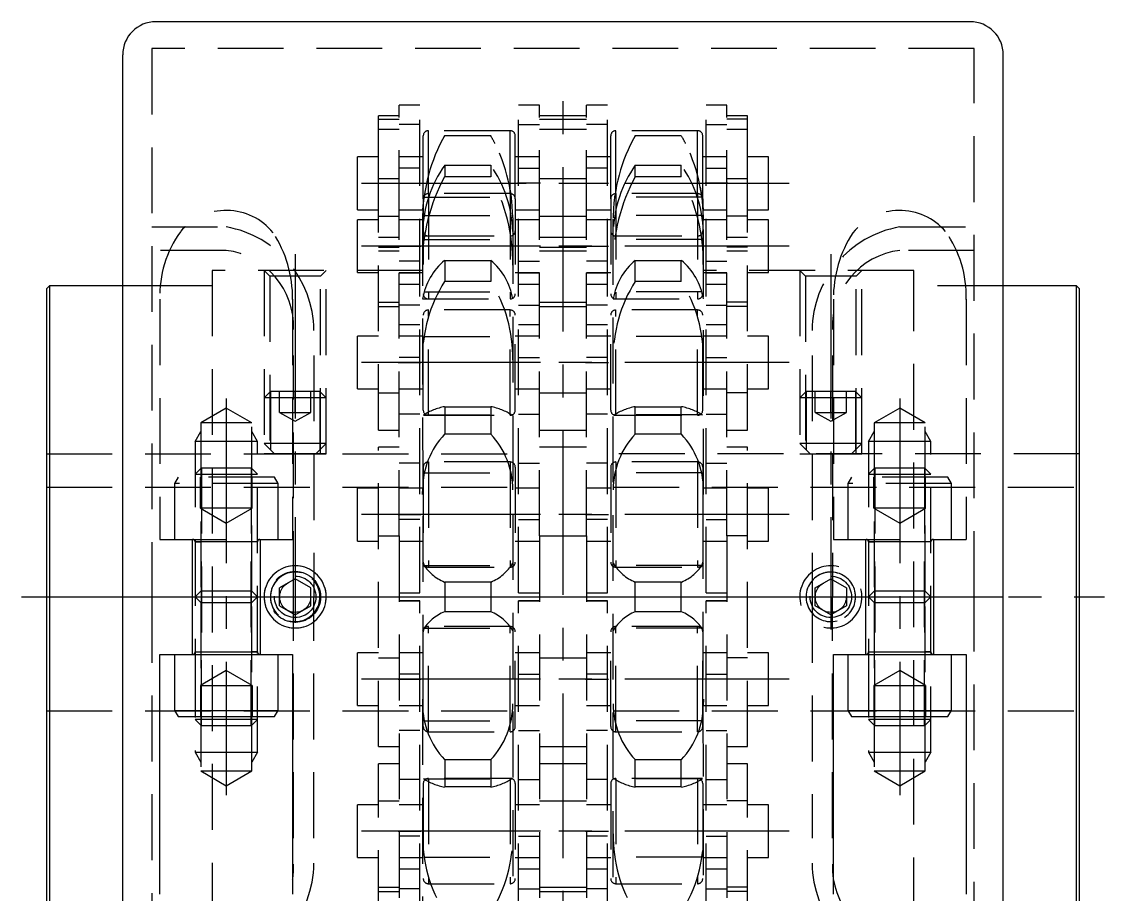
# Model space of a CAD drawing. Extents: x -2 to 243, y -8 to 259.
# Drawn here: x -2.4 to 102.1, y 36.8 to 121 of the extents above; entities that cross this region are included whole.
import ezdxf

# ---------------------------------------------------------------- set-up
doc = ezdxf.new("R2010")
doc.units = 0
doc.header["$LTSCALE"] = 0.5
doc.linetypes.add('CENTER', pattern=[50.8, 31.75, -6.35, 6.35, -6.35])
doc.linetypes.add('DASHED', pattern=[19.05, 12.7, -6.35])
for name, color, linetype in [('MSM_CENTER', 1, 'CENTER'), ('MSM_CONTINUOUS', 7, 'CONTINUOUS'), ('MSM_DASHED', 4, 'DASHED')]:
    doc.layers.add(name, color=color, linetype=linetype)

msp = doc.modelspace()

# ---------------------------------------------------------------- linework, layer by layer
at = {"layer": 'MSM_CENTER'}
for p, q in [((49.85, 14.89), (49.85, 116.09)), ((71.68, 105.39), (28.01, 105.39)), ((33.93, 105.4), (36.13, 105.4)), ((47.67, 105.4), (45.47, 105.4)), ((52.03, 105.4), (54.23, 105.4)), ((65.77, 105.4), (63.57, 105.4)), ((71.68, 99.32), (28.01, 99.32)), ((33.93, 99.32), (36.13, 99.32)), ((47.67, 99.32), (45.47, 99.32)), ((52.03, 99.32), (54.23, 99.32)), ((65.77, 99.32), (63.57, 99.32)), ((24, 98.57), (24, 62.99)), ((75.7, 98.57), (75.7, 62.34)), ((71.68, 88.09), (28.01, 88.09)), ((33.93, 88.1), (36.13, 88.1)), ((47.67, 88.1), (45.47, 88.1)), ((52.03, 88.1), (54.23, 88.1)), ((65.77, 88.1), (63.57, 88.1)), ((17.35, 84.62), (17.35, 46.36)), ((82.35, 84.62), (82.35, 46.36)), ((71.68, 73.43), (28.01, 73.43)), ((33.93, 73.43), (36.13, 73.43)), ((47.67, 73.43), (45.47, 73.43)), ((52.03, 73.43), (54.23, 73.43)), ((65.77, 73.43), (63.57, 73.43)), ((-2.4, 65.49), (102.1, 65.49)), ((71.68, 57.55), (28.01, 57.55)), ((33.93, 57.56), (36.13, 57.56)), ((47.67, 57.56), (45.47, 57.56)), ((52.03, 57.56), (54.23, 57.56)), ((65.77, 57.56), (63.57, 57.56)), ((71.68, 42.89), (28.01, 42.89)), ((33.93, 42.89), (36.13, 42.89)), ((47.67, 42.89), (45.47, 42.89)), ((52.03, 42.89), (54.23, 42.89)), ((65.77, 42.89), (63.57, 42.89))]:
    msp.add_line(p, q, dxfattribs=at)
at = {"layer": 'MSM_CONTINUOUS'}
for p, q in [((89.15, 120.99), (10.55, 120.99)), ((7.35, 65.49), (7.35, 117.79)), ((92.35, 65.49), (92.35, 117.79)), ((0.28, 95.49), (0, 95.21)), ((0, 95.21), (0, 35.77)), ((7.35, 95.49), (0.28, 95.49)), ((0.28, 95.49), (0.28, 35.49)), ((99.42, 95.49), (92.35, 95.49)), ((99.7, 95.21), (99.42, 95.49)), ((99.42, 35.49), (99.42, 95.49)), ((99.7, 35.77), (99.7, 95.21)), ((7.35, 65.49), (92.35, 65.49)), ((7.35, 13.19), (7.35, 65.49)), ((7.35, 65.49), (92.35, 65.49)), ((92.35, 13.19), (92.35, 65.49)), ((10.95, 36.79), (10.95, 59.94)), ((10.95, 59.94), (23.75, 59.94)), ((12.35, 59.94), (12.35, 54.54)), ((22.35, 54.54), (22.35, 59.94)), ((23.75, 59.94), (23.75, 36.79)), ((75.95, 36.79), (75.95, 59.94)), ((75.95, 59.94), (88.75, 59.94)), ((77.35, 59.94), (77.35, 54.54)), ((87.35, 54.54), (87.35, 59.94)), ((88.75, 59.94), (88.75, 36.79)), ((12.35, 54.54), (12.7, 53.94)), ((12.35, 54.54), (22.35, 54.54)), ((22, 53.94), (22.35, 54.54)), ((77.35, 54.54), (77.7, 53.94)), ((77.35, 54.54), (87.35, 54.54)), ((87, 53.94), (87.35, 54.54)), ((12.7, 53.94), (22, 53.94)), ((77.7, 53.94), (87, 53.94))]:
    msp.add_line(p, q, dxfattribs=at)
for centre, start, end in [((10.55, 117.79), 90, 180), ((89.15, 117.79), 0, 90)]:
    msp.add_arc(centre, 3.2, start, end, dxfattribs=at)
at = {"layer": 'MSM_DASHED'}
for p, q in [((10.15, 118.39), (10.15, 65.49)), ((89.55, 118.39), (10.15, 118.39)), ((89.55, 65.49), (89.55, 118.39)), ((36.03, 112.94), (34.03, 112.94)), ((36.03, 112.93), (34.03, 112.93)), ((34.03, 102.23), (34.03, 112.93)), ((36.03, 95.63), (36.03, 112.93)), ((47.57, 112.94), (45.57, 112.94)), ((47.57, 112.93), (45.57, 112.93)), ((45.57, 95.63), (45.57, 112.93)), ((47.57, 102.23), (47.57, 112.93)), ((54.13, 112.94), (52.13, 112.94)), ((54.13, 112.93), (52.13, 112.93)), ((52.13, 102.23), (52.13, 112.93)), ((54.13, 95.63), (54.13, 112.93)), ((65.67, 112.94), (63.67, 112.94)), ((65.67, 112.93), (63.67, 112.93)), ((63.67, 95.63), (63.67, 112.93)), ((65.67, 102.23), (65.67, 112.93)), ((34.03, 111.9), (32.03, 111.9)), ((32.03, 105.83), (32.03, 111.9)), ((52.13, 111.9), (47.57, 111.9)), ((67.67, 111.9), (65.67, 111.9)), ((67.67, 105.83), (67.67, 111.9)), ((32.03, 111.57), (34.03, 111.57)), ((36.03, 111.06), (34.03, 111.06)), ((36.03, 111.06), (34.03, 111.06)), ((45.57, 111.06), (47.57, 111.06)), ((45.57, 111.06), (47.57, 111.06)), ((47.57, 111.57), (52.13, 111.57)), ((54.13, 111.06), (52.13, 111.06)), ((54.13, 111.06), (52.13, 111.06)), ((63.67, 111.06), (65.67, 111.06)), ((63.67, 111.06), (65.67, 111.06)), ((67.67, 111.57), (65.67, 111.57)), ((32.03, 110.61), (34.03, 110.61)), ((36.36, 103.9), (36.36, 109.97)), ((36.86, 104.4), (36.86, 110.47)), ((44.74, 110.47), (36.86, 110.47)), ((42.87, 109.99), (38.43, 109.99)), ((38.43, 109.99), (38.43, 109.97)), ((42.87, 109.97), (38.43, 109.97)), ((42.87, 109.99), (42.87, 109.97)), ((44.74, 104.4), (44.74, 110.47)), ((45.24, 103.9), (45.24, 109.97)), ((47.57, 110.61), (52.13, 110.61)), ((54.46, 103.9), (54.46, 109.97)), ((54.96, 104.4), (54.96, 110.47)), ((62.84, 110.47), (54.96, 110.47)), ((61.27, 109.99), (56.83, 109.99)), ((56.83, 109.97), (56.83, 109.99)), ((61.27, 109.97), (56.83, 109.97)), ((61.27, 109.97), (61.27, 109.99)), ((62.84, 104.4), (62.84, 110.47)), ((63.34, 103.9), (63.34, 109.97)), ((65.67, 110.61), (67.67, 110.61)), ((30, 102.85), (30, 107.94)), ((32.03, 107.94), (30, 107.94)), ((36.36, 107.94), (34.03, 107.94)), ((36.03, 107.94), (34.03, 107.94)), ((47.57, 107.94), (45.24, 107.94)), ((47.57, 107.94), (45.57, 107.94)), ((54.46, 107.94), (52.13, 107.94)), ((54.13, 107.94), (52.13, 107.94)), ((65.67, 107.94), (63.34, 107.94)), ((65.67, 107.94), (63.67, 107.94)), ((69.7, 107.94), (67.67, 107.94)), ((69.7, 102.85), (69.7, 107.94)), ((36.03, 106.84), (34.03, 106.84)), ((36.03, 106.84), (34.03, 106.84)), ((38.43, 107.13), (42.87, 107.13)), ((38.43, 107.13), (38.43, 106.03)), ((42.87, 107.13), (42.87, 106.03)), ((45.57, 106.84), (47.57, 106.84)), ((45.57, 106.84), (47.57, 106.84)), ((54.13, 106.84), (52.13, 106.84)), ((54.13, 106.84), (52.13, 106.84)), ((56.83, 107.13), (61.27, 107.13)), ((56.83, 106.03), (56.83, 107.13)), ((61.27, 106.03), (61.27, 107.13)), ((63.67, 106.84), (65.67, 106.84)), ((63.67, 106.84), (65.67, 106.84)), ((34.03, 105.83), (32.03, 105.83)), ((32.03, 81.59), (32.03, 105.83)), ((42.87, 106.03), (38.43, 106.03)), ((52.13, 105.83), (47.57, 105.83)), ((61.27, 106.03), (56.83, 106.03)), ((67.67, 105.83), (65.67, 105.83)), ((67.67, 81.59), (67.67, 105.83)), ((44.81, 104.39), (44.76, 104.72)), ((54.94, 104.71), (54.89, 104.39)), ((36.35, 103.22), (36.44, 104.07)), ((36.36, 103.9), (36.36, 94.74)), ((36.46, 104.2), (36.44, 104.07)), ((36.44, 104.07), (44.86, 104.07)), ((44.74, 104.4), (36.86, 104.4)), ((36.86, 104.4), (36.86, 94.24)), ((44.74, 104.4), (44.74, 94.24)), ((44.86, 104.07), (44.81, 104.39)), ((45.24, 103.9), (45.24, 94.74)), ((54.46, 103.9), (54.46, 94.74)), ((54.89, 104.39), (54.84, 104.07)), ((63.26, 104.07), (54.84, 104.07)), ((62.84, 104.4), (54.96, 104.4)), ((54.96, 104.4), (54.96, 94.24)), ((62.84, 104.4), (62.84, 94.24)), ((63.26, 104.07), (63.24, 104.19)), ((63.34, 103.9), (63.34, 94.74)), ((30, 102.85), (32.03, 102.85)), ((34.03, 102.85), (36.36, 102.85)), ((34.03, 102.85), (36.03, 102.85)), ((36.33, 102.84), (36.35, 103.22)), ((45.24, 102.85), (47.57, 102.85)), ((45.57, 102.85), (47.57, 102.85)), ((52.13, 102.85), (54.46, 102.85)), ((52.13, 102.85), (54.13, 102.85)), ((63.34, 103.29), (63.37, 102.84)), ((63.34, 102.85), (65.67, 102.85)), ((63.67, 102.85), (65.67, 102.85)), ((67.67, 102.85), (69.7, 102.85)), ((30, 96.78), (30, 101.87)), ((32.03, 101.87), (30, 101.87)), ((32.03, 102.23), (34.03, 102.23)), ((34.03, 71.37), (34.03, 102.23)), ((36.36, 101.87), (34.03, 101.87)), ((36.03, 101.86), (34.03, 101.86)), ((36.3, 102.05), (36.3, 101.79)), ((36.3, 101.86), (36.31, 55)), ((36.38, 101.82), (36.36, 101.68)), ((36.44, 102.29), (36.38, 101.82)), ((36.44, 102.29), (44.86, 102.29)), ((45, 102.05), (45, 28.93)), ((47.57, 101.87), (45.24, 101.87)), ((47.57, 101.86), (45.57, 101.86)), ((47.57, 102.23), (52.13, 102.23)), ((47.57, 71.37), (47.57, 102.23)), ((52.13, 71.37), (52.13, 102.23)), ((54.46, 101.87), (52.13, 101.87)), ((54.13, 101.86), (52.13, 101.86)), ((54.7, 28.93), (54.7, 102.05)), ((63.26, 102.29), (54.84, 102.29)), ((63.32, 101.81), (63.26, 102.29)), ((63.35, 101.63), (63.32, 101.81)), ((65.67, 101.87), (63.34, 101.87)), ((63.4, 101.79), (63.4, 102.05)), ((63.4, 75.36), (63.4, 101.86)), ((65.67, 101.86), (63.67, 101.86)), ((67.67, 102.23), (65.67, 102.23)), ((65.67, 71.37), (65.67, 102.23)), ((69.7, 101.87), (67.67, 101.87)), ((69.7, 96.78), (69.7, 101.87)), ((10.15, 101.18), (17.35, 101.18)), ((44.86, 99.97), (44.76, 100.64)), ((54.94, 100.63), (54.84, 99.97)), ((82.35, 101.18), (89.55, 101.18)), ((34.03, 100.18), (32.03, 100.18)), ((36.3, 100.31), (45, 100.31)), ((36.35, 99.07), (36.44, 99.97)), ((36.44, 99.97), (44.86, 99.97)), ((36.86, 100.31), (44.74, 100.31)), ((52.13, 100.18), (47.57, 100.18)), ((54.7, 100.31), (63.4, 100.31)), ((63.26, 99.97), (54.84, 99.97)), ((54.96, 100.31), (62.84, 100.31)), ((67.67, 100.18), (65.67, 100.18)), ((17.35, 98.92), (10.15, 98.92)), ((32.03, 99.22), (34.03, 99.22)), ((32.03, 98.89), (34.03, 98.89)), ((47.57, 99.22), (52.13, 99.22)), ((47.57, 98.89), (52.13, 98.89)), ((67.67, 99.22), (65.67, 99.22)), ((65.67, 98.89), (67.67, 98.89)), ((89.55, 98.92), (82.35, 98.92)), ((36.03, 97.87), (34.03, 97.87)), ((36.03, 97.87), (34.03, 97.87)), ((38.43, 97.96), (42.87, 97.96)), ((38.43, 97.96), (38.43, 95.93)), ((42.87, 97.96), (42.87, 95.93)), ((45.57, 97.87), (47.57, 97.87)), ((45.57, 97.87), (47.57, 97.87)), ((54.13, 97.87), (52.13, 97.87)), ((54.13, 97.87), (52.13, 97.87)), ((56.83, 97.96), (61.27, 97.96)), ((56.83, 95.93), (56.83, 97.96)), ((61.27, 95.93), (61.27, 97.96)), ((63.67, 97.87), (65.67, 97.87)), ((63.67, 97.87), (65.67, 97.87)), ((36.3, 96.99), (16, 96.99)), ((16, 96.99), (16, 33.99)), ((21, 96.99), (21, 79.29)), ((21, 96.99), (21.54, 96.45)), ((21.54, 96.45), (21.54, 79.29)), ((26.46, 96.45), (21.54, 96.45)), ((26.46, 96.45), (27, 96.99)), ((26.46, 79.29), (26.46, 96.45)), ((27, 79.29), (27, 96.99)), ((30, 96.78), (32.03, 96.78)), ((34.03, 96.78), (36.36, 96.78)), ((34.03, 96.77), (36.03, 96.77)), ((45.24, 96.78), (47.57, 96.78)), ((45.57, 96.77), (47.57, 96.77)), ((52.13, 96.78), (54.46, 96.78)), ((52.13, 96.77), (54.13, 96.77)), ((63.34, 96.78), (65.67, 96.78)), ((83.7, 96.99), (63.4, 96.99)), ((63.67, 96.77), (65.67, 96.77)), ((67.67, 96.78), (69.7, 96.78)), ((72.7, 96.99), (72.7, 79.29)), ((72.7, 96.99), (73.24, 96.45)), ((73.24, 96.45), (73.24, 79.29)), ((78.16, 96.45), (73.24, 96.45)), ((78.16, 96.45), (78.7, 96.99)), ((78.16, 79.29), (78.16, 96.45)), ((78.7, 79.29), (78.7, 96.99)), ((83.7, 33.99), (83.7, 96.99)), ((10.15, 95.49), (7.35, 95.49)), ((16, 95.49), (7.35, 95.49)), ((36.03, 95.64), (34.03, 95.64)), ((36.03, 95.63), (34.03, 95.63)), ((36.03, 65.89), (36.03, 95.63)), ((42.87, 95.93), (38.43, 95.93)), ((47.57, 95.64), (45.57, 95.64)), ((47.57, 95.63), (45.57, 95.63)), ((45.57, 65.89), (45.57, 95.63)), ((54.13, 95.64), (52.13, 95.64)), ((54.13, 95.63), (52.13, 95.63)), ((54.13, 65.89), (54.13, 95.63)), ((61.27, 95.93), (56.83, 95.93)), ((65.67, 95.64), (63.67, 95.64)), ((65.67, 95.63), (63.67, 95.63)), ((63.67, 65.89), (63.67, 95.63)), ((92.35, 95.49), (83.7, 95.49)), ((92.35, 95.49), (89.55, 95.49)), ((10.95, 94.2), (10.95, 71.04)), ((23.75, 94.2), (23.75, 71.04)), ((36.3, 94.24), (45, 94.24)), ((36.44, 94.91), (44.86, 94.91)), ((45, 94.24), (44.99, 94.31)), ((54.7, 94.24), (63.4, 94.24)), ((63.26, 94.91), (54.84, 94.91)), ((75.95, 94.2), (75.95, 71.04)), ((88.75, 94.2), (88.75, 71.04)), ((32.03, 93.91), (34.03, 93.91)), ((32.03, 93.5), (34.03, 93.5)), ((36.03, 93.65), (34.03, 93.65)), ((36.03, 93.65), (34.03, 93.65)), ((44.74, 93.17), (36.86, 93.17)), ((36.86, 83.01), (36.86, 93.17)), ((44.74, 83.01), (44.74, 93.17)), ((45.57, 93.65), (47.57, 93.65)), ((45.57, 93.65), (47.57, 93.65)), ((47.57, 93.91), (52.13, 93.91)), ((47.57, 93.5), (52.13, 93.5)), ((54.13, 93.65), (52.13, 93.65)), ((54.13, 93.65), (52.13, 93.65)), ((62.84, 93.17), (54.96, 93.17)), ((54.96, 83.01), (54.96, 93.17)), ((62.84, 83.01), (62.84, 93.17)), ((63.67, 93.65), (65.67, 93.65)), ((63.67, 93.65), (65.67, 93.65)), ((67.67, 93.91), (65.67, 93.91)), ((67.67, 93.5), (65.67, 93.5)), ((36.36, 83.51), (36.36, 92.67)), ((45.24, 83.51), (45.24, 92.67)), ((54.46, 83.51), (54.46, 92.67)), ((63.34, 83.51), (63.34, 92.67)), ((34.03, 91.78), (36.03, 91.78)), ((34.03, 91.78), (36.03, 91.78)), ((44.86, 90.62), (44.76, 91.21)), ((45.57, 91.78), (47.57, 91.78)), ((45.57, 91.78), (47.57, 91.78)), ((52.13, 91.78), (54.13, 91.78)), ((52.13, 91.78), (54.13, 91.78)), ((54.94, 91.2), (54.84, 90.62)), ((63.67, 91.78), (65.67, 91.78)), ((63.67, 91.78), (65.67, 91.78)), ((30, 85.55), (30, 90.64)), ((32.03, 90.64), (30, 90.64)), ((36.03, 90.64), (34.03, 90.64)), ((36.03, 90.64), (34.03, 90.64)), ((36.36, 90.64), (36.03, 90.64)), ((36.35, 89.8), (36.44, 90.62)), ((36.44, 90.62), (44.86, 90.62)), ((45.57, 90.64), (45.24, 90.64)), ((47.57, 90.64), (45.57, 90.64)), ((47.57, 90.64), (45.57, 90.64)), ((54.13, 90.64), (52.13, 90.64)), ((54.13, 90.64), (52.13, 90.64)), ((54.46, 90.64), (54.13, 90.64)), ((63.26, 90.62), (54.84, 90.62)), ((63.67, 90.64), (63.34, 90.64)), ((65.67, 90.64), (63.67, 90.64)), ((65.67, 90.64), (63.67, 90.64)), ((69.7, 90.64), (67.67, 90.64)), ((69.7, 85.55), (69.7, 90.64)), ((23.85, 65.49), (23.85, 88.78)), ((25.8, 88.78), (25.8, 65.49)), ((36.03, 88.58), (34.03, 88.58)), ((36.03, 88.58), (34.03, 88.58)), ((45.57, 88.58), (47.57, 88.58)), ((45.57, 88.58), (47.57, 88.58)), ((54.13, 88.58), (52.13, 88.58)), ((54.13, 88.58), (52.13, 88.58)), ((63.67, 88.58), (65.67, 88.58)), ((63.67, 88.58), (65.67, 88.58)), ((73.9, 88.78), (73.9, 65.49)), ((75.85, 88.78), (75.85, 65.49)), ((21.61, 85.29), (21, 84.68)), ((27, 84.68), (21, 84.68)), ((26.39, 85.29), (21.61, 85.29)), ((21.61, 85.29), (21.61, 79.68)), ((22.5, 83.29), (22.5, 85.29)), ((24, 83.29), (24, 85.29)), ((25.5, 83.29), (25.5, 85.29)), ((27, 84.68), (26.39, 85.29)), ((26.39, 85.29), (26.39, 79.68)), ((30, 85.55), (32.03, 85.55)), ((32.03, 85.19), (34.03, 85.19)), ((34.03, 85.55), (36.03, 85.55)), ((34.03, 85.55), (36.03, 85.55)), ((36.03, 85.55), (36.36, 85.55)), ((45.24, 85.55), (45.57, 85.55)), ((45.57, 85.55), (47.57, 85.55)), ((45.57, 85.55), (47.57, 85.55)), ((47.57, 85.19), (52.13, 85.19)), ((52.13, 85.55), (54.13, 85.55)), ((52.13, 85.55), (54.13, 85.55)), ((54.13, 85.55), (54.46, 85.55)), ((63.34, 85.55), (63.67, 85.55)), ((63.67, 85.55), (65.67, 85.55)), ((63.67, 85.55), (65.67, 85.55)), ((67.67, 85.19), (65.67, 85.19)), ((67.67, 85.55), (69.7, 85.55)), ((73.31, 85.29), (72.7, 84.68)), ((78.7, 84.68), (72.7, 84.68)), ((78.09, 85.29), (73.31, 85.29)), ((73.31, 85.29), (73.31, 79.68)), ((74.2, 83.29), (74.2, 85.29)), ((75.7, 83.29), (75.7, 85.29)), ((77.2, 83.29), (77.2, 85.29)), ((78.7, 84.68), (78.09, 85.29)), ((78.09, 85.29), (78.09, 79.68)), ((17.35, 83.71), (14.89, 82.29)), ((19.81, 82.29), (17.35, 83.71)), ((38.43, 83.84), (42.87, 83.84)), ((38.43, 83.84), (38.43, 81.19)), ((42.87, 83.84), (42.87, 81.19)), ((56.83, 83.84), (61.27, 83.84)), ((56.83, 81.19), (56.83, 83.84)), ((61.27, 81.19), (61.27, 83.84)), ((82.35, 83.71), (79.89, 82.29)), ((84.81, 82.29), (82.35, 83.71)), ((22.5, 83.29), (25.5, 83.29)), ((22.5, 83.29), (24, 82.43)), ((24, 82.43), (25.5, 83.29)), ((36.03, 83.12), (34.03, 83.12)), ((36.03, 83.12), (34.03, 83.12)), ((36.44, 83.06), (36.37, 83.02)), ((36.38, 83.02), (44.92, 83.02)), ((36.44, 83.06), (44.86, 83.06)), ((36.86, 83.01), (44.74, 83.01)), ((44.91, 83.02), (44.86, 83.06)), ((44.93, 83.02), (44.91, 83.02)), ((44.97, 83.06), (44.96, 83.04)), ((45.57, 83.12), (47.57, 83.12)), ((45.57, 83.12), (47.57, 83.12)), ((54.13, 83.12), (52.13, 83.12)), ((54.13, 83.12), (52.13, 83.12)), ((54.76, 83.02), (54.73, 83.06)), ((54.81, 83.03), (54.77, 83.02)), ((54.78, 83.02), (63.32, 83.02)), ((54.84, 83.06), (54.81, 83.03)), ((63.26, 83.06), (54.84, 83.06)), ((54.96, 83.01), (62.84, 83.01)), ((63.33, 83.02), (63.26, 83.06)), ((63.67, 83.12), (65.67, 83.12)), ((63.67, 83.12), (65.67, 83.12)), ((74.2, 83.29), (77.2, 83.29)), ((74.2, 83.29), (75.7, 82.43)), ((75.7, 82.43), (77.2, 83.29)), ((14.89, 82.29), (14.89, 66.03)), ((19.81, 82.29), (14.89, 82.29)), ((19.81, 66.03), (19.81, 82.29)), ((32.03, 81.59), (34.03, 81.59)), ((47.57, 81.59), (52.13, 81.59)), ((65.67, 81.59), (67.67, 81.59)), ((79.89, 82.29), (79.89, 66.03)), ((84.81, 82.29), (79.89, 82.29)), ((84.81, 66.03), (84.81, 82.29)), ((14.35, 80.49), (14.89, 81.43)), ((14.35, 80.49), (14.35, 60.19)), ((20.35, 80.49), (14.35, 80.49)), ((20.35, 80.49), (19.81, 81.43)), ((20.35, 60.19), (20.35, 80.49)), ((42.87, 81.19), (38.43, 81.19)), ((61.27, 81.19), (56.83, 81.19)), ((79.35, 80.49), (79.89, 81.43)), ((79.35, 80.49), (79.35, 60.19)), ((85.35, 80.49), (79.35, 80.49)), ((85.35, 80.49), (84.81, 81.43)), ((85.35, 60.19), (85.35, 80.49)), ((21, 80.29), (22, 79.29)), ((27, 80.29), (21, 80.29)), ((26, 79.29), (27, 80.29)), ((32.03, 51.05), (32.03, 79.93)), ((34.03, 79.93), (32.03, 79.93)), ((52.13, 79.93), (47.57, 79.93)), ((67.67, 79.93), (65.67, 79.93)), ((67.67, 51.05), (67.67, 79.93)), ((72.7, 80.29), (73.7, 79.29)), ((78.7, 80.29), (72.7, 80.29)), ((77.7, 79.29), (78.7, 80.29)), ((0, 79.29), (45, 79.29)), ((27, 79.29), (21, 79.29)), ((21, 79.29), (27, 79.29)), ((36.03, 78.4), (34.03, 78.4)), ((36.03, 78.4), (34.03, 78.4)), ((36.86, 78.51), (36.86, 68.35)), ((44.74, 78.51), (36.86, 78.51)), ((44.74, 78.51), (44.74, 68.35)), ((45.57, 78.4), (47.57, 78.4)), ((45.57, 78.4), (47.57, 78.4)), ((54.13, 78.4), (52.13, 78.4)), ((54.13, 78.4), (52.13, 78.4)), ((99.7, 79.29), (54.7, 79.29)), ((54.96, 78.51), (54.96, 68.35)), ((62.84, 78.51), (54.96, 78.51)), ((62.84, 78.51), (62.84, 68.35)), ((63.67, 78.4), (65.67, 78.4)), ((63.67, 78.4), (65.67, 78.4)), ((72.7, 79.29), (78.7, 79.29)), ((72.7, 79.29), (78.7, 79.29)), ((14.96, 77.94), (14.35, 77.33)), ((14.96, 77.94), (19.74, 77.94)), ((14.96, 77.94), (14.96, 60.19)), ((20.35, 77.33), (19.74, 77.94)), ((19.74, 77.94), (19.74, 60.19)), ((36.35, 76.84), (36.44, 77.45)), ((36.36, 78.01), (36.36, 68.85)), ((36.44, 77.45), (44.86, 77.45)), ((45.24, 78.01), (45.24, 68.85)), ((54.46, 78.01), (54.46, 68.85)), ((63.26, 77.45), (54.84, 77.45)), ((63.34, 78.01), (63.34, 68.85)), ((79.96, 77.94), (79.35, 77.33)), ((79.96, 77.94), (84.74, 77.94)), ((79.96, 77.94), (79.96, 60.19)), ((85.35, 77.33), (84.74, 77.94)), ((84.74, 77.94), (84.74, 60.19)), ((12.7, 77.04), (12.35, 76.44)), ((22.35, 76.44), (12.35, 76.44)), ((12.35, 76.44), (12.35, 71.04)), ((22, 77.04), (12.7, 77.04)), ((14.35, 77.33), (20.35, 77.33)), ((14.85, 74.04), (14.85, 77.04)), ((19.85, 74.04), (19.85, 77.04)), ((22.35, 76.44), (22, 77.04)), ((22.35, 71.04), (22.35, 76.44)), ((77.7, 77.04), (77.35, 76.44)), ((77.35, 76.44), (77.35, 71.04)), ((87.35, 76.44), (77.35, 76.44)), ((87, 77.04), (77.7, 77.04)), ((79.35, 77.33), (85.35, 77.33)), ((79.85, 74.04), (79.85, 77.04)), ((84.85, 74.04), (84.85, 77.04)), ((87.35, 76.44), (87, 77.04)), ((87.35, 71.04), (87.35, 76.44)), ((0, 76.07), (45, 76.07)), ((30, 70.88), (30, 75.97)), ((32.03, 75.97), (30, 75.97)), ((36.36, 75.97), (34.03, 75.97)), ((36.03, 75.97), (34.03, 75.97)), ((36.3, 75.36), (36.31, 75.98)), ((47.57, 75.97), (45.24, 75.97)), ((47.57, 75.97), (45.57, 75.97)), ((54.46, 75.97), (52.13, 75.97)), ((54.13, 75.97), (52.13, 75.97)), ((54.7, 76.07), (99.7, 76.07)), ((65.67, 75.97), (63.34, 75.97)), ((63.4, 29.12), (63.39, 75.98)), ((65.67, 75.97), (63.67, 75.97)), ((69.7, 75.97), (67.67, 75.97)), ((69.7, 70.88), (69.7, 75.97)), ((14.85, 74.04), (17.35, 72.6)), ((19.85, 74.04), (14.85, 74.04)), ((17.35, 72.6), (19.85, 74.04)), ((79.85, 74.04), (82.35, 72.6)), ((84.85, 74.04), (79.85, 74.04)), ((82.35, 72.6), (84.85, 74.04)), ((36.03, 72.94), (34.03, 72.94)), ((36.03, 72.94), (34.03, 72.94)), ((45.57, 72.94), (47.57, 72.94)), ((45.57, 72.94), (47.57, 72.94)), ((54.13, 72.94), (52.13, 72.94)), ((54.13, 72.94), (52.13, 72.94)), ((63.67, 72.94), (65.67, 72.94)), ((63.67, 72.94), (65.67, 72.94)), ((32.03, 71.37), (34.03, 71.37)), ((34.03, 71.37), (34.03, 35.35)), ((47.57, 71.37), (47.57, 35.35)), ((47.57, 71.37), (52.13, 71.37)), ((52.13, 71.37), (52.13, 35.35)), ((65.67, 71.37), (65.67, 35.35)), ((67.67, 71.37), (65.67, 71.37)), ((10.95, 71.04), (23.75, 71.04)), ((14.05, 71.04), (14.05, 65.49)), ((20.35, 70.79), (14.35, 70.79)), ((14.35, 70.79), (14.96, 70.79)), ((14.96, 53.04), (14.96, 70.79)), ((19.74, 53.04), (19.74, 70.79)), ((20.35, 70.79), (19.74, 70.79)), ((20.65, 65.49), (20.65, 71.04)), ((30, 70.88), (32.03, 70.88)), ((34.03, 70.88), (36.36, 70.88)), ((34.03, 70.88), (36.03, 70.88)), ((45.24, 70.88), (47.57, 70.88)), ((45.57, 70.88), (47.57, 70.88)), ((52.13, 70.88), (54.46, 70.88)), ((52.13, 70.88), (54.13, 70.88)), ((63.34, 70.88), (65.67, 70.88)), ((63.67, 70.88), (65.67, 70.88)), ((67.67, 70.88), (69.7, 70.88)), ((75.95, 71.04), (88.75, 71.04)), ((79.05, 71.04), (79.05, 65.49)), ((85.35, 70.79), (79.35, 70.79)), ((79.35, 70.79), (79.96, 70.79)), ((79.96, 53.04), (79.96, 70.79)), ((84.74, 53.04), (84.74, 70.79)), ((85.35, 70.79), (84.74, 70.79)), ((85.65, 65.49), (85.65, 71.04)), ((36.44, 68.53), (36.4, 68.62)), ((36.44, 68.53), (44.86, 68.53)), ((36.86, 68.35), (44.74, 68.35)), ((44.76, 68.36), (44.86, 68.53)), ((63.26, 68.53), (54.84, 68.53)), ((54.84, 68.53), (54.94, 68.35)), ((54.96, 68.35), (62.84, 68.35)), ((63.29, 68.62), (63.26, 68.53)), ((24, 67.22), (22.5, 66.36)), ((25.5, 66.36), (24, 67.22)), ((38.43, 66.93), (42.87, 66.93)), ((38.43, 66.93), (38.43, 64.06)), ((42.87, 66.93), (42.87, 64.06)), ((56.83, 66.93), (61.27, 66.93)), ((56.83, 64.06), (56.83, 66.93)), ((61.27, 64.06), (61.27, 66.93)), ((74.2, 66.36), (75.7, 67.22)), ((75.7, 67.22), (77.2, 66.36)), ((14.89, 66.03), (14.35, 65.49)), ((19.81, 66.03), (14.89, 66.03)), ((20.35, 65.49), (19.81, 66.03)), ((22.5, 64.63), (22.5, 66.36)), ((25.5, 64.63), (25.5, 66.36)), ((34.03, 65.89), (36.03, 65.89)), ((34.03, 65.89), (36.03, 65.89)), ((45.57, 65.89), (47.57, 65.89)), ((45.57, 65.89), (47.57, 65.89)), ((52.13, 65.89), (54.13, 65.89)), ((52.13, 65.89), (54.13, 65.89)), ((63.67, 65.89), (65.67, 65.89)), ((63.67, 65.89), (65.67, 65.89)), ((74.2, 64.63), (74.2, 66.36)), ((77.2, 66.36), (77.2, 64.63)), ((79.89, 66.03), (79.35, 65.49)), ((84.81, 66.03), (79.89, 66.03)), ((85.35, 65.49), (84.81, 66.03)), ((10.15, 65.49), (10.15, 12.59)), ((14.05, 65.49), (14.05, 59.94)), ((14.35, 65.49), (14.89, 64.95)), ((14.89, 64.95), (14.89, 48.69)), ((14.89, 64.95), (19.81, 64.95)), ((19.81, 64.95), (20.35, 65.49)), ((19.81, 48.69), (19.81, 64.95)), ((20.65, 59.94), (20.65, 65.49)), ((23.85, 42.21), (23.85, 65.49)), ((25.8, 42.21), (25.8, 65.49)), ((36.03, 65.1), (34.03, 65.1)), ((36.03, 65.09), (34.03, 65.09)), ((36.03, 65.09), (36.03, 65.1)), ((36.03, 35.35), (36.03, 65.09)), ((45.57, 65.09), (45.57, 65.1)), ((47.57, 65.1), (45.57, 65.1)), ((45.57, 35.35), (45.57, 65.09)), ((47.57, 65.09), (45.57, 65.09)), ((54.13, 65.1), (52.13, 65.1)), ((54.13, 65.09), (52.13, 65.09)), ((54.13, 65.09), (54.13, 65.1)), ((54.13, 35.35), (54.13, 65.09)), ((63.67, 65.09), (63.67, 65.1)), ((65.67, 65.1), (63.67, 65.1)), ((63.67, 35.35), (63.67, 65.09)), ((65.67, 65.09), (63.67, 65.09)), ((73.9, 65.49), (73.9, 42.21)), ((75.85, 42.21), (75.85, 65.49)), ((79.05, 65.49), (79.05, 59.94)), ((79.35, 65.49), (79.89, 64.95)), ((79.89, 64.95), (79.89, 48.69)), ((79.89, 64.95), (84.81, 64.95)), ((84.81, 64.95), (85.35, 65.49)), ((84.81, 48.69), (84.81, 64.95)), ((85.65, 59.94), (85.65, 65.49)), ((89.55, 12.59), (89.55, 65.49)), ((22.5, 64.63), (24, 63.76)), ((24, 63.76), (25.5, 64.63)), ((42.87, 64.06), (38.43, 64.06)), ((61.27, 64.06), (56.83, 64.06)), ((75.7, 63.76), (74.2, 64.63)), ((77.2, 64.63), (75.7, 63.76)), ((36.36, 52.97), (36.36, 62.13)), ((36.41, 62.37), (36.44, 62.46)), ((36.44, 62.46), (44.86, 62.46)), ((36.86, 52.47), (36.86, 62.63)), ((44.74, 62.63), (36.86, 62.63)), ((44.74, 52.47), (44.74, 62.63)), ((44.86, 62.46), (44.76, 62.63)), ((45.24, 52.97), (45.24, 62.13)), ((54.46, 52.97), (54.46, 62.13)), ((54.94, 62.64), (54.84, 62.46)), ((63.26, 62.46), (54.84, 62.46)), ((62.84, 62.63), (54.96, 62.63)), ((54.96, 52.47), (54.96, 62.63)), ((62.84, 52.47), (62.84, 62.63)), ((63.26, 62.46), (63.3, 62.36)), ((63.34, 52.97), (63.34, 62.13)), ((14.35, 60.19), (14.35, 50.49)), ((14.35, 60.19), (20.35, 60.19)), ((14.35, 60.19), (14.96, 60.19)), ((20.35, 60.19), (19.74, 60.19)), ((20.35, 50.49), (20.35, 60.19)), ((30, 55.01), (30, 60.1)), ((32.03, 60.1), (30, 60.1)), ((32.03, 59.61), (34.03, 59.61)), ((36.03, 60.1), (34.03, 60.1)), ((36.03, 60.1), (34.03, 60.1)), ((36.36, 60.1), (36.03, 60.1)), ((45.57, 60.1), (45.24, 60.1)), ((47.57, 60.1), (45.57, 60.1)), ((47.57, 60.1), (45.57, 60.1)), ((47.57, 59.61), (52.13, 59.61)), ((54.13, 60.1), (52.13, 60.1)), ((54.13, 60.1), (52.13, 60.1)), ((54.46, 60.1), (54.13, 60.1)), ((63.67, 60.1), (63.34, 60.1)), ((65.67, 60.1), (63.67, 60.1)), ((65.67, 60.1), (63.67, 60.1)), ((67.67, 59.61), (65.67, 59.61)), ((69.7, 60.1), (67.67, 60.1)), ((69.7, 55.01), (69.7, 60.1)), ((79.35, 60.19), (79.35, 50.49)), ((79.35, 60.19), (85.35, 60.19)), ((79.35, 60.19), (79.96, 60.19)), ((85.35, 60.19), (84.74, 60.19)), ((85.35, 50.49), (85.35, 60.19)), ((17.35, 58.39), (14.85, 56.94)), ((19.85, 56.94), (17.35, 58.39)), ((36.03, 58.04), (34.03, 58.04)), ((36.03, 58.04), (34.03, 58.04)), ((45.57, 58.04), (47.57, 58.04)), ((45.57, 58.04), (47.57, 58.04)), ((54.13, 58.04), (52.13, 58.04)), ((54.13, 58.04), (52.13, 58.04)), ((63.67, 58.04), (65.67, 58.04)), ((63.67, 58.04), (65.67, 58.04)), ((82.35, 58.39), (79.85, 56.94)), ((84.85, 56.94), (82.35, 58.39)), ((14.85, 56.94), (14.85, 53.94)), ((14.85, 56.94), (19.85, 56.94)), ((17.35, 56.94), (17.35, 53.94)), ((19.85, 56.94), (19.85, 53.94)), ((79.85, 56.94), (79.85, 53.94)), ((79.85, 56.94), (84.85, 56.94)), ((82.35, 56.94), (82.35, 53.94)), ((84.85, 56.94), (84.85, 53.94)), ((36.3, 55.62), (36.3, 29.12)), ((63.4, 55.62), (63.39, 55.01)), ((0, 54.49), (45, 54.49)), ((30, 55.01), (32.03, 55.01)), ((34.03, 55.01), (36.03, 55.01)), ((34.03, 55.01), (36.03, 55.01)), ((36.03, 55.01), (36.36, 55.01)), ((45.24, 55.01), (45.57, 55.01)), ((45.57, 55.01), (47.57, 55.01)), ((45.57, 55.01), (47.57, 55.01)), ((52.13, 55.01), (54.13, 55.01)), ((52.13, 55.01), (54.13, 55.01)), ((54.13, 55.01), (54.46, 55.01)), ((54.7, 54.49), (99.7, 54.49)), ((63.34, 55.01), (63.67, 55.01)), ((63.67, 55.01), (65.67, 55.01)), ((63.67, 55.01), (65.67, 55.01)), ((67.67, 55.01), (69.7, 55.01)), ((20.35, 53.66), (14.35, 53.66)), ((14.35, 53.66), (14.96, 53.04)), ((19.74, 53.04), (20.35, 53.66)), ((36.44, 53.53), (44.86, 53.53)), ((63.26, 53.53), (54.84, 53.53)), ((63.35, 54.14), (63.26, 53.53)), ((79.35, 53.66), (79.96, 53.04)), ((85.35, 53.66), (79.35, 53.66)), ((84.74, 53.04), (85.35, 53.66)), ((19.74, 53.04), (14.96, 53.04)), ((36.03, 52.58), (34.03, 52.58)), ((36.03, 52.58), (34.03, 52.58)), ((36.86, 52.47), (44.74, 52.47)), ((45.57, 52.58), (47.57, 52.58)), ((45.57, 52.58), (47.57, 52.58)), ((54.13, 52.58), (52.13, 52.58)), ((54.13, 52.58), (52.13, 52.58)), ((54.96, 52.47), (62.84, 52.47)), ((63.67, 52.58), (65.67, 52.58)), ((63.67, 52.58), (65.67, 52.58)), ((84.74, 53.04), (79.96, 53.04)), ((14.35, 50.49), (20.35, 50.49)), ((14.35, 50.49), (14.89, 49.55)), ((20.35, 50.49), (19.81, 49.55)), ((32.03, 51.05), (34.03, 51.05)), ((47.57, 51.05), (52.13, 51.05)), ((65.67, 51.05), (67.67, 51.05)), ((79.35, 50.49), (85.35, 50.49)), ((79.35, 50.49), (79.89, 49.55)), ((85.35, 50.49), (84.81, 49.55)), ((32.03, 25.16), (32.03, 49.39)), ((34.03, 49.39), (32.03, 49.39)), ((38.43, 49.8), (38.43, 47.15)), ((38.43, 49.8), (42.87, 49.8)), ((42.87, 49.8), (42.87, 47.15)), ((52.13, 49.39), (47.57, 49.39)), ((56.83, 47.15), (56.83, 49.8)), ((56.83, 49.8), (61.27, 49.8)), ((61.27, 47.15), (61.27, 49.8)), ((67.67, 49.39), (65.67, 49.39)), ((67.67, 25.16), (67.67, 49.39)), ((14.89, 48.69), (17.35, 47.27)), ((14.89, 48.69), (19.81, 48.69)), ((17.35, 47.27), (19.81, 48.69)), ((79.89, 48.69), (82.35, 47.27)), ((79.89, 48.69), (84.81, 48.69)), ((82.35, 47.27), (84.81, 48.69)), ((36.03, 47.86), (34.03, 47.86)), ((36.03, 47.86), (34.03, 47.86)), ((36.36, 47.47), (36.36, 38.31)), ((36.37, 47.97), (36.44, 47.93)), ((44.92, 47.97), (36.38, 47.97)), ((36.44, 47.93), (44.86, 47.93)), ((44.74, 47.97), (36.86, 47.97)), ((36.86, 47.97), (36.86, 37.81)), ((42.87, 47.15), (38.43, 47.15)), ((44.74, 47.97), (44.74, 37.81)), ((44.86, 47.93), (44.89, 47.96)), ((44.89, 47.96), (44.93, 47.97)), ((44.94, 47.97), (44.97, 47.92)), ((45.24, 47.47), (45.24, 38.31)), ((45.57, 47.86), (47.57, 47.86)), ((45.57, 47.86), (47.57, 47.86)), ((54.13, 47.86), (52.13, 47.86)), ((54.13, 47.86), (52.13, 47.86)), ((54.46, 47.47), (54.46, 38.31)), ((54.73, 47.92), (54.74, 47.95)), ((54.77, 47.97), (54.79, 47.96)), ((63.32, 47.97), (54.78, 47.97)), ((54.79, 47.96), (54.84, 47.93)), ((63.26, 47.93), (54.84, 47.93)), ((62.84, 47.97), (54.96, 47.97)), ((54.96, 47.97), (54.96, 37.81)), ((61.27, 47.15), (56.83, 47.15)), ((62.84, 47.97), (62.84, 37.81)), ((63.26, 47.93), (63.33, 47.97)), ((63.34, 47.47), (63.34, 38.31)), ((63.67, 47.86), (65.67, 47.86)), ((63.67, 47.86), (65.67, 47.86)), ((32.03, 45.43), (30, 45.43)), ((30, 40.34), (30, 45.43)), ((32.03, 45.8), (34.03, 45.8)), ((36.36, 45.43), (34.03, 45.43)), ((36.03, 45.43), (34.03, 45.43)), ((47.57, 45.43), (45.24, 45.43)), ((47.57, 45.43), (45.57, 45.43)), ((47.57, 45.8), (52.13, 45.8)), ((54.46, 45.43), (52.13, 45.43)), ((54.13, 45.43), (52.13, 45.43)), ((65.67, 45.43), (63.34, 45.43)), ((65.67, 45.43), (63.67, 45.43)), ((67.67, 45.8), (65.67, 45.8)), ((69.7, 45.43), (67.67, 45.43)), ((69.7, 40.34), (69.7, 45.43)), ((36.03, 42.4), (34.03, 42.4)), ((36.03, 42.4), (34.03, 42.4)), ((45.57, 42.4), (47.57, 42.4)), ((45.57, 42.4), (47.57, 42.4)), ((54.13, 42.4), (52.13, 42.4)), ((54.13, 42.4), (52.13, 42.4)), ((63.67, 42.4), (65.67, 42.4)), ((63.67, 42.4), (65.67, 42.4)), ((63.35, 41.18), (63.26, 40.36)), ((30, 40.34), (32.03, 40.34)), ((34.03, 40.34), (36.36, 40.34)), ((34.03, 40.34), (36.03, 40.34)), ((36.44, 40.36), (44.86, 40.36)), ((44.76, 39.78), (44.86, 40.36)), ((45.24, 40.34), (47.57, 40.34)), ((45.57, 40.34), (47.57, 40.34)), ((52.13, 40.34), (54.46, 40.34)), ((52.13, 40.34), (54.13, 40.34)), ((54.84, 40.36), (54.94, 39.78)), ((63.26, 40.36), (54.84, 40.36)), ((63.34, 40.34), (65.67, 40.34)), ((63.67, 40.34), (65.67, 40.34)), ((67.67, 40.34), (69.7, 40.34)), ((36.03, 39.2), (34.03, 39.2)), ((36.03, 39.2), (34.03, 39.2)), ((47.57, 39.2), (45.57, 39.2)), ((47.57, 39.2), (45.57, 39.2)), ((54.13, 39.2), (52.13, 39.2)), ((54.13, 39.2), (52.13, 39.2)), ((65.67, 39.2), (63.67, 39.2)), ((65.67, 39.2), (63.67, 39.2)), ((36.86, 37.81), (44.74, 37.81)), ((54.96, 37.81), (62.84, 37.81)), ((32.03, 37.48), (34.03, 37.48)), ((32.03, 37.07), (34.03, 37.07)), ((36.03, 37.33), (34.03, 37.33)), ((36.03, 37.33), (34.03, 37.33)), ((45.57, 37.33), (47.57, 37.33)), ((45.57, 37.33), (47.57, 37.33)), ((47.57, 37.48), (52.13, 37.48)), ((47.57, 37.07), (52.13, 37.07)), ((54.13, 37.33), (52.13, 37.33)), ((54.13, 37.33), (52.13, 37.33)), ((63.67, 37.33), (65.67, 37.33)), ((63.67, 37.33), (65.67, 37.33)), ((67.67, 37.48), (65.67, 37.48)), ((67.67, 37.07), (65.67, 37.07))]:
    msp.add_line(p, q, dxfattribs=at)
for centre, radius in [((24, 65.49), 2.46), ((24, 65.49), 2), ((24, 65.49), 1.5), ((75.7, 65.49), 2), ((75.7, 65.49), 1.5)]:
    msp.add_circle(centre, radius, dxfattribs=at)
for centre, radius, start, end in [((52.72, 101.92), 16.42, 150.5331, 179.2962), ((36.86, 109.97), 0.5, 90, 180), ((52.17, 102.05), 15.87, 150, 152.2328), ((29.13, 102.05), 15.87, 26.8876, 30), ((28.58, 101.92), 16.42, 0.7038, 29.4669), ((44.74, 109.97), 0.5, 0, 90), ((54.96, 109.97), 0.5, 90, 180), ((71.12, 101.92), 16.42, 150.5331, 179.2962), ((70.57, 102.05), 15.87, 150, 152.2328), ((47.53, 102.05), 15.87, 26.8876, 30), ((46.98, 101.92), 16.42, 0.7038, 29.4669), ((62.84, 109.97), 0.5, 0, 90), ((47.95, 100.42), 11.65, 144.792, 178.3896), ((33.35, 100.42), 11.65, 1.6104, 35.208), ((66.35, 100.42), 11.65, 144.792, 178.3896), ((51.75, 100.42), 11.65, 1.6104, 35.208), ((53.61, 97.72), 17.31, 151.3027, 180.7024), ((27.69, 97.72), 17.31, 359.2976, 28.6973), ((72.01, 97.72), 17.31, 151.3027, 180.7024), ((46.09, 97.72), 17.31, 359.2976, 28.6973), ((29.13, 102.05), 15.87, 7.206, 10.7735), ((47.53, 102.05), 15.87, 7.206, 10.7735), ((52.17, 102.05), 15.87, 172.3242, 180), ((36.86, 103.9), 0.5, 90, 180), ((44.74, 103.9), 0.5, 0, 90), ((54.96, 103.9), 0.5, 90, 180), ((70.57, 102.05), 15.87, 172.0891, 180), ((62.84, 103.9), 0.5, 0, 90), ((17.35, 96.97), 5.81, 38.8834, 139.6228), ((82.35, 96.97), 5.81, 40.3772, 141.1166), ((82.35, 96.97), 5.81, 40.3772, 141.1166), ((29.13, 102.05), 15.87, 0, 0.3602), ((47.53, 102.05), 15.87, 0, 0.3602), ((21.34, 94.61), 10.4, 143.9744, 182.3008), ((15.61, 91.14), 10.19, 0.3464, 80.1912), ((12.25, 94.32), 11.5, 359.3949, 33.2072), ((36.86, 100.81), 0.5, 180, 270), ((44.74, 100.81), 0.5, 270, 0), ((54.96, 100.81), 0.5, 180, 270), ((62.84, 100.81), 0.5, 270, 0), ((84.09, 91.14), 10.19, 99.8088, 179.6536), ((84.09, 91.14), 10.19, 99.8088, 179.6536), ((87.45, 94.32), 11.5, 146.7928, 180.6051), ((87.45, 94.32), 11.5, 146.7928, 180.6051), ((78.36, 94.61), 10.4, 357.6992, 36.0256), ((78.36, 94.61), 10.4, 357.6992, 36.0256), ((16.42, 91.55), 7.43, 357.8629, 82.8058), ((83.28, 91.55), 7.43, 97.1942, 182.1371), ((83.28, 91.55), 7.43, 97.1942, 182.1371), ((42.45, 93.19), 6.24, 130.163, 170.2717), ((38.85, 93.19), 6.24, 9.7283, 49.837), ((60.85, 93.19), 6.24, 130.163, 170.2717), ((57.25, 93.19), 6.24, 9.7283, 49.837), ((49.81, 88.65), 13.51, 147.4084, 181.2336), ((31.49, 88.65), 13.51, 358.7664, 32.5916), ((68.21, 88.65), 13.51, 147.4084, 181.2336), ((49.89, 88.65), 13.51, 358.7664, 32.5916), ((36.86, 94.74), 0.5, 180, 270), ((44.74, 94.74), 0.5, 270, 0), ((54.96, 94.74), 0.5, 180, 270), ((62.84, 94.74), 0.5, 270, 0), ((36.86, 92.67), 0.5, 90, 180), ((44.74, 92.67), 0.5, 0, 90), ((54.96, 92.67), 0.5, 90, 180), ((62.84, 92.67), 0.5, 0, 90), ((39.37, 78.52), 5.4, 100.0848, 123.6739), ((41.93, 78.52), 5.4, 56.3261, 79.9152), ((57.77, 78.52), 5.4, 100.0848, 123.6739), ((60.33, 78.52), 5.4, 56.3261, 79.9152), ((36.86, 83.51), 0.5, 180, 270), ((44.74, 83.51), 0.5, 270, 0), ((54.96, 83.51), 0.5, 180, 270), ((62.84, 83.51), 0.5, 270, 0), ((44.02, 75.87), 7.72, 136.4738, 180.3567), ((37.28, 75.87), 7.72, 359.6433, 43.5262), ((62.42, 75.87), 7.72, 136.4738, 180.3567), ((55.68, 75.87), 7.72, 359.6433, 43.5262), ((36.86, 78.01), 0.5, 90, 180), ((44.74, 78.01), 0.5, 0, 90), ((54.96, 78.01), 0.5, 90, 180), ((62.84, 78.01), 0.5, 0, 90), ((14.1, 70.79), 0.25, 0, 90), ((20.6, 70.79), 0.25, 90, 180), ((79.1, 70.79), 0.25, 0, 90), ((85.6, 70.79), 0.25, 90, 180), ((24, 65.49), 3, 75, 15), ((24, 65.49), 3, 165, 105), ((40.08, 71.02), 4.42, 211.1601, 247.952), ((36.86, 68.85), 0.5, 180, 270), ((41.22, 71.02), 4.42, 292.048, 328.8399), ((44.74, 68.85), 0.5, 270, 0), ((54.96, 68.85), 0.5, 180, 270), ((58.48, 71.02), 4.42, 211.1601, 247.952), ((59.62, 71.02), 4.42, 292.048, 328.8399), ((62.84, 68.85), 0.5, 270, 0), ((75.7, 65.49), 3, 75, 15), ((24, 65.49), 2.39, 75, 15), ((24, 65.49), 2.39, 255, 195), ((75.7, 65.49), 2.39, 75, 15), ((75.7, 65.49), 2.39, 345, 285), ((40.08, 59.96), 4.42, 112.048, 148.8399), ((41.22, 59.96), 4.42, 31.1601, 67.952), ((58.48, 59.96), 4.42, 112.048, 148.8399), ((59.62, 59.96), 4.42, 31.1601, 67.952), ((36.86, 62.13), 0.5, 90, 180), ((44.74, 62.13), 0.5, 0, 90), ((54.96, 62.13), 0.5, 90, 180), ((62.84, 62.13), 0.5, 0, 90), ((14.1, 60.19), 0.25, 270, 0), ((20.6, 60.19), 0.25, 180, 270), ((79.1, 60.19), 0.25, 270, 0), ((85.6, 60.19), 0.25, 180, 270), ((44.02, 55.11), 7.72, 179.6433, 223.5262), ((37.28, 55.11), 7.72, 316.4738, 0.3567), ((62.42, 55.11), 7.72, 179.6433, 223.5262), ((55.68, 55.11), 7.72, 316.4738, 0.3567), ((36.86, 52.97), 0.5, 180, 270), ((44.74, 52.97), 0.5, 270, 0), ((54.96, 52.97), 0.5, 180, 270), ((62.84, 52.97), 0.5, 270, 0), ((36.86, 47.47), 0.5, 90, 180), ((39.37, 52.46), 5.4, 236.3261, 259.9152), ((41.93, 52.46), 5.4, 280.0848, 303.6739), ((44.74, 47.47), 0.5, 0, 90), ((54.96, 47.47), 0.5, 90, 180), ((57.77, 52.46), 5.4, 236.3261, 259.9152), ((60.33, 52.46), 5.4, 280.0848, 303.6739), ((62.84, 47.47), 0.5, 0, 90), ((49.81, 42.33), 13.51, 178.7664, 212.5916), ((31.49, 42.33), 13.51, 327.4084, 1.2336), ((68.21, 42.33), 13.51, 178.7664, 212.5916), ((49.89, 42.33), 13.51, 327.4084, 1.2336), ((15.61, 39.84), 10.19, 279.8088, 359.6536), ((84.09, 39.84), 10.19, 180.3464, 260.1912), ((84.09, 39.84), 10.19, 180.3464, 260.1912), ((16.42, 39.43), 7.43, 277.1942, 2.1371), ((83.28, 39.43), 7.43, 177.8629, 262.8058), ((83.28, 39.43), 7.43, 177.8629, 262.8058), ((36.86, 38.31), 0.5, 180, 270), ((44.74, 38.31), 0.5, 270, 0), ((54.96, 38.31), 0.5, 180, 270), ((62.84, 38.31), 0.5, 270, 0)]:
    msp.add_arc(centre, radius, start, end, dxfattribs=at)

doc.saveas('drawing.dxf')
